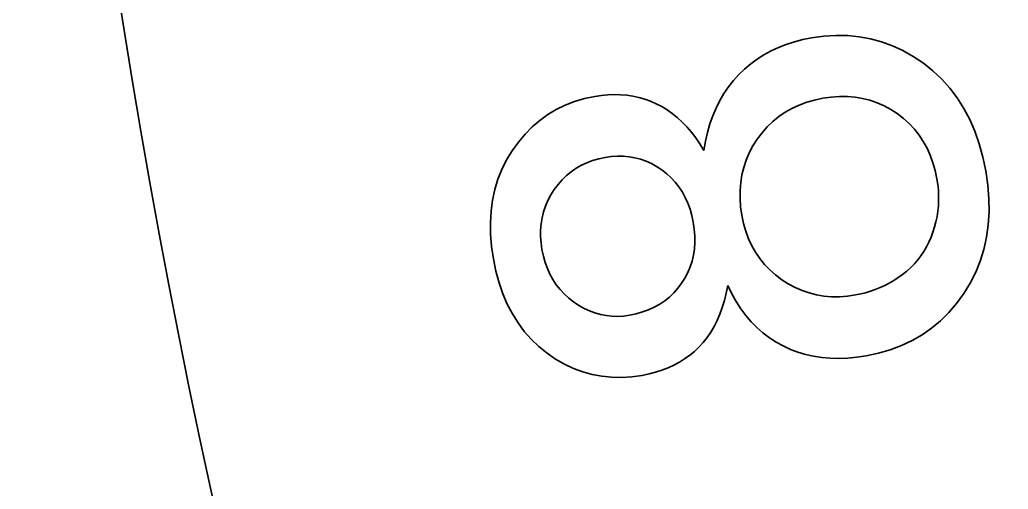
# Model space of a CAD drawing. Extents: x 0 to 297, y 0 to 210.
# Drawn here: x 180.4 to 185.45, y 89.41 to 91.81 of the extents above; entities that cross this region are included whole.
import ezdxf

# ---------------------------------------------------------------- set-up
doc = ezdxf.new("R2010")
doc.units = 0

msp = doc.modelspace()

# ---------------------------------------------------------------- linework, layer by layer
at = {"color": 7, "lineweight": 35, "ltscale": 0.001068}
msp.add_line((184.2737, 91.6666), (184.3135, 91.6822), dxfattribs=at)
at = {"color": 7, "lineweight": 35, "ltscale": 0.001088}
msp.add_line((184.3135, 91.6822), (184.3549, 91.6956), dxfattribs=at)
at = {"color": 7, "lineweight": 35, "ltscale": 0.001116}
msp.add_line((184.3549, 91.6956), (184.3981, 91.7069), dxfattribs=at)
at = {"color": 7, "lineweight": 35, "ltscale": 0.001143}
msp.add_line((184.3981, 91.7069), (184.4429, 91.716), dxfattribs=at)
at = {"color": 7, "lineweight": 35, "ltscale": 0.001578}
msp.add_line((184.4429, 91.716), (184.5054, 91.7247), dxfattribs=at)
at = {"color": 7, "lineweight": 35, "ltscale": 0.001535}
msp.add_line((184.5054, 91.7247), (184.5667, 91.7286), dxfattribs=at)
at = {"color": 7, "lineweight": 35, "ltscale": 0.001503}
msp.add_line((184.5667, 91.7286), (184.6268, 91.7277), dxfattribs=at)
at = {"color": 7, "lineweight": 35, "ltscale": 0.001478}
msp.add_line((184.6268, 91.7277), (184.6857, 91.7219), dxfattribs=at)
at = {"color": 7, "lineweight": 35, "ltscale": 0.001465}
msp.add_line((184.6857, 91.7219), (184.7433, 91.7114), dxfattribs=at)
at = {"color": 7, "lineweight": 35, "ltscale": 0.001461}
msp.add_line((184.7433, 91.7114), (184.7997, 91.696), dxfattribs=at)
at = {"color": 7, "lineweight": 35, "ltscale": 0.001469}
msp.add_line((184.7997, 91.696), (184.8549, 91.6758), dxfattribs=at)
at = {"color": 7, "lineweight": 35, "ltscale": 0.001026}
for p, q in [((184.1646, 91.6071), (184.1993, 91.6291)), ((184.0708, 91.5283), (184.1004, 91.5567)), ((184.5846, 90.3943), (184.6256, 90.3972)), ((184.3341, 90.1258), (184.2969, 90.143))]:
    msp.add_line(p, q, dxfattribs=at)
at = {"color": 7, "lineweight": 35, "ltscale": 0.001035}
msp.add_line((184.1993, 91.6291), (184.2357, 91.6489), dxfattribs=at)
at = {"color": 7, "lineweight": 35, "ltscale": 0.00105}
msp.add_line((184.2357, 91.6489), (184.2737, 91.6666), dxfattribs=at)
at = {"color": 7, "lineweight": 35, "ltscale": 0.001486}
msp.add_line((184.8549, 91.6758), (184.9088, 91.6508), dxfattribs=at)
at = {"color": 7, "lineweight": 35, "ltscale": 0.001515}
msp.add_line((184.9088, 91.6508), (184.9615, 91.6209), dxfattribs=at)
at = {"color": 7, "lineweight": 35, "ltscale": 0.001021}
msp.add_line((184.1004, 91.5567), (184.1317, 91.583), dxfattribs=at)
at = {"color": 7, "lineweight": 35, "ltscale": 0.001022}
for p, q in [((184.1317, 91.583), (184.1646, 91.6071)), ((184.1897, 91.2314), (184.1653, 91.1986))]:
    msp.add_line(p, q, dxfattribs=at)
at = {"color": 7, "lineweight": 35, "ltscale": 0.001552}
for p, q in [((184.9615, 91.6209), (185.013, 91.5862)), ((185.2804, 90.5192), (185.2523, 90.4638))]:
    msp.add_line(p, q, dxfattribs=at)
at = {"color": 7, "lineweight": 35, "ltscale": 0.001563}
msp.add_line((185.013, 91.5862), (185.0619, 91.5473), dxfattribs=at)
at = {"color": 7, "lineweight": 35, "ltscale": 0.001027}
for p, q in [((184.0432, 91.4979), (184.0708, 91.5283)), ((184.0177, 91.4657), (184.0432, 91.4979)), ((184.3726, 90.1112), (184.3341, 90.1258))]:
    msp.add_line(p, q, dxfattribs=at)
at = {"color": 7, "lineweight": 35, "ltscale": 0.001551}
msp.add_line((185.0619, 91.5473), (185.1071, 91.5048), dxfattribs=at)
at = {"color": 7, "lineweight": 35, "ltscale": 0.001547}
msp.add_line((185.1071, 91.5048), (185.1485, 91.4588), dxfattribs=at)
at = {"color": 7, "lineweight": 35, "ltscale": 0.001041}
msp.add_line((183.9734, 91.3956), (183.9944, 91.4315), dxfattribs=at)
at = {"color": 7, "lineweight": 35, "ltscale": 0.001033}
for p, q in [((183.9944, 91.4315), (184.0177, 91.4657)), ((184.0955, 90.7682), (184.1068, 90.7285))]:
    msp.add_line(p, q, dxfattribs=at)
at = {"color": 7, "lineweight": 35, "ltscale": 0.001556}
for p, q in [((185.1485, 91.4588), (185.1861, 91.4092)), ((185.2194, 90.4105), (185.1827, 90.3602))]:
    msp.add_line(p, q, dxfattribs=at)
at = {"color": 7, "lineweight": 35, "ltscale": 0.001285}
msp.add_line((183.1847, 91.372), (183.2326, 91.3906), dxfattribs=at)
at = {"color": 7, "lineweight": 35, "ltscale": 0.001311}
msp.add_line((183.2326, 91.3906), (183.2829, 91.4055), dxfattribs=at)
at = {"color": 7, "lineweight": 35, "ltscale": 0.001344}
for p, q in [((183.2829, 91.4055), (183.3355, 91.4168)), ((183.0921, 90.1064), (183.0502, 90.1401))]:
    msp.add_line(p, q, dxfattribs=at)
at = {"color": 7, "lineweight": 35, "ltscale": 0.000858516}
msp.add_line((183.3355, 91.4168), (183.3694, 91.4219), dxfattribs=at)
at = {"color": 7, "lineweight": 35, "ltscale": 0.000838311}
msp.add_line((183.3694, 91.4219), (183.4028, 91.425), dxfattribs=at)
at = {"color": 7, "lineweight": 35, "ltscale": 0.00082104}
msp.add_line((183.4028, 91.425), (183.4357, 91.4261), dxfattribs=at)
at = {"color": 7, "lineweight": 35, "ltscale": 0.000807048}
msp.add_line((183.4357, 91.4261), (183.4679, 91.4254), dxfattribs=at)
at = {"color": 7, "lineweight": 35, "ltscale": 0.000794539}
msp.add_line((183.4679, 91.4254), (183.4996, 91.4226), dxfattribs=at)
at = {"color": 7, "lineweight": 35, "ltscale": 0.000786698}
msp.add_line((183.4996, 91.4226), (183.5307, 91.4179), dxfattribs=at)
at = {"color": 7, "lineweight": 35, "ltscale": 0.000781685}
msp.add_line((183.5307, 91.4179), (183.5612, 91.4112), dxfattribs=at)
at = {"color": 7, "lineweight": 35, "ltscale": 0.000779434}
msp.add_line((183.5612, 91.4112), (183.5912, 91.4026), dxfattribs=at)
at = {"color": 7, "lineweight": 35, "ltscale": 0.000780335}
msp.add_line((183.5912, 91.4026), (183.6206, 91.3921), dxfattribs=at)
at = {"color": 7, "lineweight": 35, "ltscale": 0.000785013}
msp.add_line((183.6206, 91.3921), (183.6494, 91.3795), dxfattribs=at)
at = {"color": 7, "lineweight": 35, "ltscale": 0.000791643}
msp.add_line((183.6494, 91.3795), (183.6775, 91.365), dxfattribs=at)
at = {"color": 7, "lineweight": 35, "ltscale": 0.001055}
msp.add_line((183.9546, 91.3578), (183.9734, 91.3956), dxfattribs=at)
at = {"color": 7, "lineweight": 35, "ltscale": 0.001029}
msp.add_line((184.4175, 91.3869), (184.3789, 91.3726), dxfattribs=at)
at = {"color": 7, "lineweight": 35, "ltscale": 0.001056}
msp.add_line((184.4581, 91.3986), (184.4175, 91.3869), dxfattribs=at)
at = {"color": 7, "lineweight": 35, "ltscale": 0.00109}
for p, q in [((184.5007, 91.4076), (184.4581, 91.3986)), ((184.0805, 90.8531), (184.0866, 90.8099))]:
    msp.add_line(p, q, dxfattribs=at)
at = {"color": 7, "lineweight": 35, "ltscale": 0.001073}
msp.add_line((184.5432, 91.4136), (184.5007, 91.4076), dxfattribs=at)
at = {"color": 7, "lineweight": 35, "ltscale": 0.00104}
msp.add_line((184.5847, 91.4165), (184.5432, 91.4136), dxfattribs=at)
at = {"color": 7, "lineweight": 35, "ltscale": 0.001011}
for p, q in [((184.6252, 91.4164), (184.5847, 91.4165)), ((184.0807, 90.9769), (184.0776, 90.9365))]:
    msp.add_line(p, q, dxfattribs=at)
at = {"color": 7, "lineweight": 35, "ltscale": 0.000989806}
msp.add_line((184.6646, 91.4132), (184.6252, 91.4164), dxfattribs=at)
at = {"color": 7, "lineweight": 35, "ltscale": 0.000973375}
msp.add_line((184.703, 91.4069), (184.6646, 91.4132), dxfattribs=at)
at = {"color": 7, "lineweight": 35, "ltscale": 0.000964939}
msp.add_line((184.7405, 91.3975), (184.703, 91.4069), dxfattribs=at)
at = {"color": 7, "lineweight": 35, "ltscale": 0.00096219}
msp.add_line((184.7769, 91.385), (184.7405, 91.3975), dxfattribs=at)
at = {"color": 7, "lineweight": 35, "ltscale": 0.000966572}
msp.add_line((184.8123, 91.3694), (184.7769, 91.385), dxfattribs=at)
at = {"color": 7, "lineweight": 35, "ltscale": 0.001575}
msp.add_line((185.1861, 91.4092), (185.2198, 91.356), dxfattribs=at)
at = {"color": 7, "lineweight": 35, "ltscale": 0.001261}
msp.add_line((183.0958, 91.3239), (183.1391, 91.3498), dxfattribs=at)
at = {"color": 7, "lineweight": 35, "ltscale": 0.001269}
msp.add_line((183.1391, 91.3498), (183.1847, 91.372), dxfattribs=at)
at = {"color": 7, "lineweight": 35, "ltscale": 0.00079842}
msp.add_line((183.6775, 91.365), (183.7048, 91.3484), dxfattribs=at)
at = {"color": 7, "lineweight": 35, "ltscale": 0.000809351}
msp.add_line((183.7048, 91.3484), (183.7312, 91.3297), dxfattribs=at)
at = {"color": 7, "lineweight": 35, "ltscale": 0.000824003}
msp.add_line((183.7312, 91.3297), (183.7569, 91.309), dxfattribs=at)
at = {"color": 7, "lineweight": 35, "ltscale": 0.001075}
msp.add_line((183.9379, 91.3182), (183.9546, 91.3578), dxfattribs=at)
at = {"color": 7, "lineweight": 35, "ltscale": 0.000984647}
msp.add_line((184.3077, 91.3361), (184.2752, 91.3139), dxfattribs=at)
at = {"color": 7, "lineweight": 35, "ltscale": 0.000993255}
msp.add_line((184.3423, 91.3557), (184.3077, 91.3361), dxfattribs=at)
at = {"color": 7, "lineweight": 35, "ltscale": 0.001008}
msp.add_line((184.3789, 91.3726), (184.3423, 91.3557), dxfattribs=at)
at = {"color": 7, "lineweight": 35, "ltscale": 0.000977578}
msp.add_line((184.8466, 91.3507), (184.8123, 91.3694), dxfattribs=at)
at = {"color": 7, "lineweight": 35, "ltscale": 0.000995953}
msp.add_line((184.88, 91.329), (184.8466, 91.3507), dxfattribs=at)
at = {"color": 7, "lineweight": 35, "ltscale": 0.000996399}
msp.add_line((184.9116, 91.3047), (184.88, 91.329), dxfattribs=at)
at = {"color": 7, "lineweight": 35, "ltscale": 0.001605}
for p, q in [((185.2198, 91.356), (185.2498, 91.2992)), ((185.3445, 90.7612), (185.3357, 90.6976))]:
    msp.add_line(p, q, dxfattribs=at)
at = {"color": 7, "lineweight": 35, "ltscale": 0.001272}
msp.add_line((183.0162, 91.2613), (183.0548, 91.2944), dxfattribs=at)
at = {"color": 7, "lineweight": 35, "ltscale": 0.001262}
msp.add_line((183.0548, 91.2944), (183.0958, 91.3239), dxfattribs=at)
at = {"color": 7, "lineweight": 35, "ltscale": 0.000841909}
msp.add_line((183.7569, 91.309), (183.7816, 91.2862), dxfattribs=at)
at = {"color": 7, "lineweight": 35, "ltscale": 0.000863584}
msp.add_line((183.7816, 91.2862), (183.8056, 91.2613), dxfattribs=at)
at = {"color": 7, "lineweight": 35, "ltscale": 0.001125}
msp.add_line((183.9111, 91.2334), (183.9234, 91.2767), dxfattribs=at)
at = {"color": 7, "lineweight": 35, "ltscale": 0.001099}
for p, q in [((183.9234, 91.2767), (183.9379, 91.3182)), ((184.0816, 90.333), (184.0577, 90.3699))]:
    msp.add_line(p, q, dxfattribs=at)
at = {"color": 7, "lineweight": 35, "ltscale": 0.000989698}
msp.add_line((184.2447, 91.289), (184.2162, 91.2615), dxfattribs=at)
at = {"color": 7, "lineweight": 35, "ltscale": 0.000983747}
msp.add_line((184.2752, 91.3139), (184.2447, 91.289), dxfattribs=at)
at = {"color": 7, "lineweight": 35, "ltscale": 0.000979692}
msp.add_line((184.9406, 91.2784), (184.9116, 91.3047), dxfattribs=at)
at = {"color": 7, "lineweight": 35, "ltscale": 0.000970194}
msp.add_line((184.9672, 91.2501), (184.9406, 91.2784), dxfattribs=at)
at = {"color": 7, "lineweight": 35, "ltscale": 0.001645}
for p, q in [((185.2498, 91.2992), (185.2759, 91.2389)), ((185.3485, 90.8269), (185.3445, 90.7612))]:
    msp.add_line(p, q, dxfattribs=at)
at = {"color": 7, "lineweight": 35, "ltscale": 0.001293}
msp.add_line((182.9798, 91.2244), (183.0162, 91.2613), dxfattribs=at)
at = {"color": 7, "lineweight": 35, "ltscale": 0.000887706}
msp.add_line((183.8056, 91.2613), (183.8288, 91.2344), dxfattribs=at)
at = {"color": 7, "lineweight": 35, "ltscale": 0.000914831}
msp.add_line((183.8288, 91.2344), (183.8511, 91.2054), dxfattribs=at)
at = {"color": 7, "lineweight": 35, "ltscale": 0.001158}
msp.add_line((183.901, 91.1882), (183.9111, 91.2334), dxfattribs=at)
at = {"color": 7, "lineweight": 35, "ltscale": 0.001003}
msp.add_line((184.2162, 91.2615), (184.1897, 91.2314), dxfattribs=at)
at = {"color": 7, "lineweight": 35, "ltscale": 0.000966833}
msp.add_line((184.9912, 91.2198), (184.9672, 91.2501), dxfattribs=at)
at = {"color": 7, "lineweight": 35, "ltscale": 0.001693}
for p, q in [((185.2759, 91.2389), (185.2983, 91.1749)), ((185.3477, 90.8947), (185.3485, 90.8269))]:
    msp.add_line(p, q, dxfattribs=at)
at = {"color": 7, "lineweight": 35, "ltscale": 0.001358}
msp.add_line((182.9141, 91.1399), (182.9458, 91.184), dxfattribs=at)
at = {"color": 7, "lineweight": 35, "ltscale": 0.00132}
msp.add_line((182.9458, 91.184), (182.9798, 91.2244), dxfattribs=at)
at = {"color": 7, "lineweight": 35, "ltscale": 0.00094487}
msp.add_line((183.8511, 91.2054), (183.8725, 91.1743), dxfattribs=at)
at = {"color": 7, "lineweight": 35, "ltscale": 0.001192}
msp.add_line((183.8932, 91.1411), (183.901, 91.1882), dxfattribs=at)
at = {"color": 7, "lineweight": 35, "ltscale": 0.001023}
msp.add_line((184.1653, 91.1986), (184.1434, 91.1641), dxfattribs=at)
at = {"color": 7, "lineweight": 35, "ltscale": 0.000970457}
msp.add_line((185.0127, 91.1875), (184.9912, 91.2198), dxfattribs=at)
at = {"color": 7, "lineweight": 35, "ltscale": 0.000980943}
msp.add_line((185.0317, 91.1531), (185.0127, 91.1875), dxfattribs=at)
at = {"color": 7, "lineweight": 35, "ltscale": 0.001751}
for p, q in [((185.2983, 91.1749), (185.3168, 91.1074)), ((185.342, 90.9645), (185.3477, 90.8947))]:
    msp.add_line(p, q, dxfattribs=at)
at = {"color": 7, "lineweight": 35, "ltscale": 0.001369}
for p, q in [((182.8857, 91.0931), (182.9141, 91.1399)), ((182.8256, 90.9414), (182.8414, 90.9939))]:
    msp.add_line(p, q, dxfattribs=at)
at = {"color": 7, "lineweight": 35, "ltscale": 0.00097612}
msp.add_line((183.8725, 91.1743), (183.8932, 91.1411), dxfattribs=at)
at = {"color": 7, "lineweight": 35, "ltscale": 0.000992347}
msp.add_line((184.1247, 91.1285), (184.109, 91.0921), dxfattribs=at)
at = {"color": 7, "lineweight": 35, "ltscale": 0.001004}
msp.add_line((184.1434, 91.1641), (184.1247, 91.1285), dxfattribs=at)
at = {"color": 7, "lineweight": 35, "ltscale": 0.000996339}
msp.add_line((185.0482, 91.1168), (185.0317, 91.1531), dxfattribs=at)
at = {"color": 7, "lineweight": 35, "ltscale": 0.001361}
msp.add_line((182.8615, 91.0444), (182.8857, 91.0931), dxfattribs=at)
at = {"color": 7, "lineweight": 35, "ltscale": 0.000777282}
msp.add_line((183.2954, 91.0787), (183.2673, 91.0655), dxfattribs=at)
at = {"color": 7, "lineweight": 35, "ltscale": 0.000790353}
msp.add_line((183.325, 91.0899), (183.2954, 91.0787), dxfattribs=at)
at = {"color": 7, "lineweight": 35, "ltscale": 0.000808891}
msp.add_line((183.356, 91.0989), (183.325, 91.0899), dxfattribs=at)
at = {"color": 7, "lineweight": 35, "ltscale": 0.000831449}
msp.add_line((183.3886, 91.1058), (183.356, 91.0989), dxfattribs=at)
at = {"color": 7, "lineweight": 35, "ltscale": 0.000797732}
msp.add_line((183.4202, 91.1102), (183.3886, 91.1058), dxfattribs=at)
at = {"color": 7, "lineweight": 35, "ltscale": 0.000776424}
msp.add_line((183.4512, 91.1123), (183.4202, 91.1102), dxfattribs=at)
at = {"color": 7, "lineweight": 35, "ltscale": 0.000761478}
msp.add_line((183.4816, 91.1119), (183.4512, 91.1123), dxfattribs=at)
at = {"color": 7, "lineweight": 35, "ltscale": 0.000748292}
msp.add_line((183.5114, 91.1091), (183.4816, 91.1119), dxfattribs=at)
at = {"color": 7, "lineweight": 35, "ltscale": 0.00074214}
msp.add_line((183.5406, 91.1038), (183.5114, 91.1091), dxfattribs=at)
at = {"color": 7, "lineweight": 35, "ltscale": 0.000740374}
msp.add_line((183.5693, 91.0963), (183.5406, 91.1038), dxfattribs=at)
at = {"color": 7, "lineweight": 35, "ltscale": 0.00074387}
msp.add_line((183.5973, 91.0862), (183.5693, 91.0963), dxfattribs=at)
at = {"color": 7, "lineweight": 35, "ltscale": 0.000753908}
msp.add_line((183.6248, 91.0738), (183.5973, 91.0862), dxfattribs=at)
at = {"color": 7, "lineweight": 35, "ltscale": 0.000765969}
msp.add_line((183.6516, 91.0589), (183.6248, 91.0738), dxfattribs=at)
at = {"color": 7, "lineweight": 35, "ltscale": 0.000987127}
msp.add_line((184.109, 91.0921), (184.0965, 91.0546), dxfattribs=at)
at = {"color": 7, "lineweight": 35, "ltscale": 0.00102}
for p, q in [((185.0621, 91.0785), (185.0482, 91.1168)), ((184.2269, 90.1852), (184.1944, 90.2099)), ((184.261, 90.1629), (184.2269, 90.1852))]:
    msp.add_line(p, q, dxfattribs=at)
at = {"color": 7, "lineweight": 35, "ltscale": 0.001048}
msp.add_line((185.0735, 91.0382), (185.0621, 91.0785), dxfattribs=at)
at = {"color": 7, "lineweight": 35, "ltscale": 0.001815}
for p, q in [((185.3168, 91.1074), (185.3316, 91.0363)), ((185.3316, 91.0363), (185.342, 90.9645))]:
    msp.add_line(p, q, dxfattribs=at)
at = {"color": 7, "lineweight": 35, "ltscale": 0.001359}
msp.add_line((182.8414, 90.9939), (182.8615, 91.0444), dxfattribs=at)
at = {"color": 7, "lineweight": 35, "ltscale": 0.000769861}
msp.add_line((183.2154, 91.0326), (183.1917, 91.013), dxfattribs=at)
at = {"color": 7, "lineweight": 35, "ltscale": 0.000767096}
msp.add_line((183.2406, 91.0501), (183.2154, 91.0326), dxfattribs=at)
at = {"color": 7, "lineweight": 35, "ltscale": 0.000769544}
msp.add_line((183.2673, 91.0655), (183.2406, 91.0501), dxfattribs=at)
at = {"color": 7, "lineweight": 35, "ltscale": 0.000785797}
msp.add_line((183.6778, 91.0417), (183.6516, 91.0589), dxfattribs=at)
at = {"color": 7, "lineweight": 35, "ltscale": 0.000787935}
msp.add_line((183.7028, 91.0224), (183.6778, 91.0417), dxfattribs=at)
at = {"color": 7, "lineweight": 35, "ltscale": 0.000988496}
msp.add_line((184.0965, 91.0546), (184.0871, 91.0162), dxfattribs=at)
at = {"color": 7, "lineweight": 35, "ltscale": 0.001081}
msp.add_line((185.0825, 90.9958), (185.0735, 91.0382), dxfattribs=at)
at = {"color": 7, "lineweight": 35, "ltscale": 0.000790957}
msp.add_line((183.1694, 90.9913), (183.1486, 90.9674), dxfattribs=at)
at = {"color": 7, "lineweight": 35, "ltscale": 0.000777451}
msp.add_line((183.1917, 91.013), (183.1694, 90.9913), dxfattribs=at)
at = {"color": 7, "lineweight": 35, "ltscale": 0.000776742}
msp.add_line((183.7257, 91.0015), (183.7028, 91.0224), dxfattribs=at)
at = {"color": 7, "lineweight": 35, "ltscale": 0.000770748}
msp.add_line((183.7467, 90.9789), (183.7257, 91.0015), dxfattribs=at)
at = {"color": 7, "lineweight": 35, "ltscale": 0.000770074}
msp.add_line((183.7657, 90.9547), (183.7467, 90.9789), dxfattribs=at)
at = {"color": 7, "lineweight": 35, "ltscale": 0.000996466}
msp.add_line((184.0871, 91.0162), (184.0807, 90.9769), dxfattribs=at)
at = {"color": 7, "lineweight": 35, "ltscale": 0.000703533}
msp.add_line((185.0867, 90.968), (185.0825, 90.9958), dxfattribs=at)
at = {"color": 7, "lineweight": 35, "ltscale": 0.001387}
msp.add_line((182.8139, 90.8872), (182.8256, 90.9414), dxfattribs=at)
at = {"color": 7, "lineweight": 35, "ltscale": 0.000811162}
msp.add_line((183.1292, 90.9415), (183.1118, 90.9141), dxfattribs=at)
at = {"color": 7, "lineweight": 35, "ltscale": 0.000809024}
msp.add_line((183.1486, 90.9674), (183.1292, 90.9415), dxfattribs=at)
at = {"color": 7, "lineweight": 35, "ltscale": 0.000773838}
msp.add_line((183.7828, 90.9288), (183.7657, 90.9547), dxfattribs=at)
at = {"color": 7, "lineweight": 35, "ltscale": 0.000784436}
msp.add_line((183.7978, 90.9013), (183.7828, 90.9288), dxfattribs=at)
at = {"color": 7, "lineweight": 35, "ltscale": 0.001031}
msp.add_line((184.0776, 90.9365), (184.0775, 90.8953), dxfattribs=at)
at = {"color": 7, "lineweight": 35, "ltscale": 0.000695347}
msp.add_line((185.0895, 90.9404), (185.0867, 90.968), dxfattribs=at)
at = {"color": 7, "lineweight": 35, "ltscale": 0.000689506}
msp.add_line((185.0909, 90.9128), (185.0895, 90.9404), dxfattribs=at)
at = {"color": 7, "lineweight": 35, "ltscale": 0.001416}
msp.add_line((182.8064, 90.8311), (182.8139, 90.8872), dxfattribs=at)
at = {"color": 7, "lineweight": 35, "ltscale": 0.000784605}
msp.add_line((183.0969, 90.886), (183.0845, 90.8572), dxfattribs=at)
at = {"color": 7, "lineweight": 35, "ltscale": 0.000794894}
msp.add_line((183.1118, 90.9141), (183.0969, 90.886), dxfattribs=at)
at = {"color": 7, "lineweight": 35, "ltscale": 0.000799459}
msp.add_line((183.8109, 90.8721), (183.7978, 90.9013), dxfattribs=at)
at = {"color": 7, "lineweight": 35, "ltscale": 0.000818367}
msp.add_line((183.822, 90.8413), (183.8109, 90.8721), dxfattribs=at)
at = {"color": 7, "lineweight": 35, "ltscale": 0.001058}
for p, q in [((184.0775, 90.8953), (184.0805, 90.8531)), ((184.4946, 90.0837), (184.4527, 90.0902))]:
    msp.add_line(p, q, dxfattribs=at)
at = {"color": 7, "lineweight": 35, "ltscale": 0.000683103}
msp.add_line((185.0896, 90.8581), (185.091, 90.8854), dxfattribs=at)
at = {"color": 7, "lineweight": 35, "ltscale": 0.000684549}
msp.add_line((185.091, 90.8854), (185.0909, 90.9128), dxfattribs=at)
at = {"color": 7, "lineweight": 35, "ltscale": 0.001452}
msp.add_line((182.8031, 90.7731), (182.8064, 90.8311), dxfattribs=at)
at = {"color": 7, "lineweight": 35, "ltscale": 0.00077976}
msp.add_line((183.0745, 90.8277), (183.067, 90.7974), dxfattribs=at)
at = {"color": 7, "lineweight": 35, "ltscale": 0.000779887}
msp.add_line((183.0845, 90.8572), (183.0745, 90.8277), dxfattribs=at)
at = {"color": 7, "lineweight": 35, "ltscale": 0.000843395}
msp.add_line((183.8311, 90.8088), (183.822, 90.8413), dxfattribs=at)
at = {"color": 7, "lineweight": 35, "ltscale": 0.000682315}
msp.add_line((185.0827, 90.804), (185.0869, 90.831), dxfattribs=at)
at = {"color": 7, "lineweight": 35, "ltscale": 0.00068191}
msp.add_line((185.0869, 90.831), (185.0896, 90.8581), dxfattribs=at)
at = {"color": 7, "lineweight": 35, "ltscale": 0.001497}
msp.add_line((182.804, 90.7132), (182.8031, 90.7731), dxfattribs=at)
at = {"color": 7, "lineweight": 35, "ltscale": 0.000785674}
msp.add_line((183.067, 90.7974), (183.0619, 90.7664), dxfattribs=at)
at = {"color": 7, "lineweight": 35, "ltscale": 0.000870967}
msp.add_line((183.8383, 90.7747), (183.8311, 90.8088), dxfattribs=at)
at = {"color": 7, "lineweight": 35, "ltscale": 0.000896265}
msp.add_line((183.8434, 90.7393), (183.8383, 90.7747), dxfattribs=at)
at = {"color": 7, "lineweight": 35, "ltscale": 0.001066}
msp.add_line((184.0866, 90.8099), (184.0955, 90.7682), dxfattribs=at)
at = {"color": 7, "lineweight": 35, "ltscale": 0.000689945}
msp.add_line((185.0703, 90.7504), (185.0772, 90.7771), dxfattribs=at)
at = {"color": 7, "lineweight": 35, "ltscale": 0.000686002}
msp.add_line((185.0772, 90.7771), (185.0827, 90.804), dxfattribs=at)
at = {"color": 7, "lineweight": 35, "ltscale": 0.000811581}
msp.add_line((183.0593, 90.7347), (183.0592, 90.7022), dxfattribs=at)
at = {"color": 7, "lineweight": 35, "ltscale": 0.000794931}
msp.add_line((183.0619, 90.7664), (183.0593, 90.7347), dxfattribs=at)
at = {"color": 7, "lineweight": 35, "ltscale": 0.000864644}
msp.add_line((183.8461, 90.7048), (183.8434, 90.7393), dxfattribs=at)
at = {"color": 7, "lineweight": 35, "ltscale": 0.001006}
msp.add_line((184.1068, 90.7285), (184.1208, 90.6907), dxfattribs=at)
at = {"color": 7, "lineweight": 35, "ltscale": 0.000693559}
msp.add_line((185.0524, 90.6978), (185.062, 90.7238), dxfattribs=at)
at = {"color": 7, "lineweight": 35, "ltscale": 0.00069642}
msp.add_line((185.062, 90.7238), (185.0703, 90.7504), dxfattribs=at)
at = {"color": 7, "lineweight": 35, "ltscale": 0.001548}
msp.add_line((182.8091, 90.6515), (182.804, 90.7132), dxfattribs=at)
at = {"color": 7, "lineweight": 35, "ltscale": 0.000831584}
msp.add_line((183.0592, 90.7022), (183.0616, 90.669), dxfattribs=at)
at = {"color": 7, "lineweight": 35, "ltscale": 0.000817508}
msp.add_line((183.844, 90.6386), (183.8463, 90.6712), dxfattribs=at)
at = {"color": 7, "lineweight": 35, "ltscale": 0.000838869}
msp.add_line((183.8463, 90.6712), (183.8461, 90.7048), dxfattribs=at)
at = {"color": 7, "lineweight": 35, "ltscale": 0.000985219}
msp.add_line((184.1208, 90.6907), (184.1372, 90.6549), dxfattribs=at)
at = {"color": 7, "lineweight": 35, "ltscale": 0.00067406}
msp.add_line((185.0291, 90.6488), (185.0414, 90.6728), dxfattribs=at)
at = {"color": 7, "lineweight": 35, "ltscale": 0.000683311}
msp.add_line((185.0414, 90.6728), (185.0524, 90.6978), dxfattribs=at)
at = {"color": 7, "lineweight": 35, "ltscale": 0.001576}
msp.add_line((185.3357, 90.6976), (185.3221, 90.6361), dxfattribs=at)
at = {"color": 7, "lineweight": 35, "ltscale": 0.001606}
msp.add_line((182.8184, 90.588), (182.8091, 90.6515), dxfattribs=at)
at = {"color": 7, "lineweight": 35, "ltscale": 0.00085567}
msp.add_line((183.0616, 90.669), (183.0664, 90.6352), dxfattribs=at)
at = {"color": 7, "lineweight": 35, "ltscale": 0.000863266}
msp.add_line((183.0664, 90.6352), (183.0735, 90.6014), dxfattribs=at)
at = {"color": 7, "lineweight": 35, "ltscale": 0.000799467}
msp.add_line((183.8393, 90.607), (183.844, 90.6386), dxfattribs=at)
at = {"color": 7, "lineweight": 35, "ltscale": 0.000971569}
msp.add_line((184.1372, 90.6549), (184.1563, 90.6211), dxfattribs=at)
at = {"color": 7, "lineweight": 35, "ltscale": 0.000962393}
msp.add_line((184.1563, 90.6211), (184.1779, 90.5892), dxfattribs=at)
at = {"color": 7, "lineweight": 35, "ltscale": 0.000664122}
msp.add_line((185.0007, 90.6037), (185.0156, 90.6257), dxfattribs=at)
at = {"color": 7, "lineweight": 35, "ltscale": 0.00066827}
msp.add_line((185.0156, 90.6257), (185.0291, 90.6488), dxfattribs=at)
at = {"color": 7, "lineweight": 35, "ltscale": 0.001557}
msp.add_line((185.3221, 90.6361), (185.3036, 90.5766), dxfattribs=at)
at = {"color": 7, "lineweight": 35, "ltscale": 0.001597}
msp.add_line((182.8313, 90.5254), (182.8184, 90.588), dxfattribs=at)
at = {"color": 7, "lineweight": 35, "ltscale": 0.000838231}
msp.add_line((183.0735, 90.6014), (183.0826, 90.5691), dxfattribs=at)
at = {"color": 7, "lineweight": 35, "ltscale": 0.000815577}
msp.add_line((183.0826, 90.5691), (183.0937, 90.5384), dxfattribs=at)
at = {"color": 7, "lineweight": 35, "ltscale": 0.00078197}
msp.add_line((183.8226, 90.5465), (183.8322, 90.5763), dxfattribs=at)
at = {"color": 7, "lineweight": 35, "ltscale": 0.00078818}
msp.add_line((183.8322, 90.5763), (183.8393, 90.607), dxfattribs=at)
at = {"color": 7, "lineweight": 35, "ltscale": 0.000962305}
msp.add_line((184.1779, 90.5892), (184.2021, 90.5592), dxfattribs=at)
at = {"color": 7, "lineweight": 35, "ltscale": 0.000664818}
msp.add_line((184.9671, 90.5627), (184.9846, 90.5827), dxfattribs=at)
at = {"color": 7, "lineweight": 35, "ltscale": 0.00066251}
msp.add_line((184.9846, 90.5827), (185.0007, 90.6037), dxfattribs=at)
at = {"color": 7, "lineweight": 35, "ltscale": 0.001549}
msp.add_line((185.3036, 90.5766), (185.2804, 90.5192), dxfattribs=at)
at = {"color": 7, "lineweight": 35, "ltscale": 0.001537}
msp.add_line((182.8474, 90.4661), (182.8313, 90.5254), dxfattribs=at)
at = {"color": 7, "lineweight": 35, "ltscale": 0.000798346}
msp.add_line((183.0937, 90.5384), (183.1068, 90.5093), dxfattribs=at)
at = {"color": 7, "lineweight": 35, "ltscale": 0.000780638}
msp.add_line((183.8105, 90.5177), (183.8226, 90.5465), dxfattribs=at)
at = {"color": 7, "lineweight": 35, "ltscale": 0.000967666}
msp.add_line((184.2021, 90.5592), (184.2289, 90.5313), dxfattribs=at)
at = {"color": 7, "lineweight": 35, "ltscale": 0.000979557}
msp.add_line((184.2289, 90.5313), (184.2582, 90.5053), dxfattribs=at)
at = {"color": 7, "lineweight": 35, "ltscale": 0.000682975}
msp.add_line((184.9069, 90.5086), (184.9283, 90.5256), dxfattribs=at)
at = {"color": 7, "lineweight": 35, "ltscale": 0.000674906}
msp.add_line((184.9283, 90.5256), (184.9483, 90.5437), dxfattribs=at)
at = {"color": 7, "lineweight": 35, "ltscale": 0.00066749}
msp.add_line((184.9483, 90.5437), (184.9671, 90.5627), dxfattribs=at)
at = {"color": 7, "lineweight": 35, "ltscale": 0.000786356}
msp.add_line((183.1068, 90.5093), (183.122, 90.4818), dxfattribs=at)
at = {"color": 7, "lineweight": 35, "ltscale": 0.000778594}
msp.add_line((183.122, 90.4818), (183.1391, 90.4558), dxfattribs=at)
at = {"color": 7, "lineweight": 35, "ltscale": 0.000794447}
msp.add_line((183.779, 90.463), (183.7959, 90.4899), dxfattribs=at)
at = {"color": 7, "lineweight": 35, "ltscale": 0.000785033}
msp.add_line((183.7959, 90.4899), (183.8105, 90.5177), dxfattribs=at)
at = {"color": 7, "lineweight": 35, "ltscale": 0.000998119}
msp.add_line((184.2582, 90.5053), (184.2901, 90.4812), dxfattribs=at)
at = {"color": 7, "lineweight": 35, "ltscale": 0.000998386}
msp.add_line((184.2901, 90.4812), (184.3237, 90.4597), dxfattribs=at)
at = {"color": 7, "lineweight": 35, "ltscale": 0.000666404}
msp.add_line((184.8391, 90.4644), (184.8621, 90.4779), dxfattribs=at)
at = {"color": 7, "lineweight": 35, "ltscale": 0.000674513}
msp.add_line((184.8621, 90.4779), (184.8847, 90.4927), dxfattribs=at)
at = {"color": 7, "lineweight": 35, "ltscale": 0.000683422}
msp.add_line((184.8847, 90.4927), (184.9069, 90.5086), dxfattribs=at)
at = {"color": 7, "lineweight": 35, "ltscale": 0.001485}
msp.add_line((182.8668, 90.4099), (182.8474, 90.4661), dxfattribs=at)
at = {"color": 7, "lineweight": 35, "ltscale": 0.000775109}
msp.add_line((183.1391, 90.4558), (183.1583, 90.4314), dxfattribs=at)
at = {"color": 7, "lineweight": 35, "ltscale": 0.000778775}
msp.add_line((183.1583, 90.4314), (183.1795, 90.4085), dxfattribs=at)
at = {"color": 7, "lineweight": 35, "ltscale": 0.000780674}
msp.add_line((183.7392, 90.4142), (183.7599, 90.4376), dxfattribs=at)
at = {"color": 7, "lineweight": 35, "ltscale": 0.000794068}
msp.add_line((183.7599, 90.4376), (183.779, 90.463), dxfattribs=at)
at = {"color": 7, "lineweight": 35, "ltscale": 0.000999381}
msp.add_line((184.0149, 90.4509), (184.007, 90.4117), dxfattribs=at)
at = {"color": 7, "lineweight": 35, "ltscale": 0.001163}
for p, q in [((184.0354, 90.4092), (184.0149, 90.4509)), ((184.6731, 90.0851), (184.6268, 90.0807))]:
    msp.add_line(p, q, dxfattribs=at)
at = {"color": 7, "lineweight": 35, "ltscale": 0.000979099}
msp.add_line((184.3237, 90.4597), (184.3582, 90.4412), dxfattribs=at)
at = {"color": 7, "lineweight": 35, "ltscale": 0.000967292}
msp.add_line((184.3582, 90.4412), (184.3937, 90.4258), dxfattribs=at)
at = {"color": 7, "lineweight": 35, "ltscale": 0.000960183}
msp.add_line((184.3937, 90.4258), (184.43, 90.4134), dxfattribs=at)
at = {"color": 7, "lineweight": 35, "ltscale": 0.000650145}
msp.add_line((184.7184, 90.4147), (184.7433, 90.4222), dxfattribs=at)
at = {"color": 7, "lineweight": 35, "ltscale": 0.000650954}
msp.add_line((184.7433, 90.4222), (184.7678, 90.431), dxfattribs=at)
at = {"color": 7, "lineweight": 35, "ltscale": 0.000652802}
msp.add_line((184.7678, 90.431), (184.792, 90.4409), dxfattribs=at)
at = {"color": 7, "lineweight": 35, "ltscale": 0.000655908}
msp.add_line((184.792, 90.4409), (184.8157, 90.4521), dxfattribs=at)
at = {"color": 7, "lineweight": 35, "ltscale": 0.000660375}
msp.add_line((184.8157, 90.4521), (184.8391, 90.4644), dxfattribs=at)
at = {"color": 7, "lineweight": 35, "ltscale": 0.001566}
for p, q in [((185.2523, 90.4638), (185.2194, 90.4105)), ((184.8437, 90.1231), (184.7836, 90.1056))]:
    msp.add_line(p, q, dxfattribs=at)
at = {"color": 7, "lineweight": 35, "ltscale": 0.001439}
msp.add_line((182.8893, 90.3569), (182.8668, 90.4099), dxfattribs=at)
at = {"color": 7, "lineweight": 35, "ltscale": 0.000786862}
msp.add_line((183.1795, 90.4085), (183.2026, 90.3872), dxfattribs=at)
at = {"color": 7, "lineweight": 35, "ltscale": 0.000799677}
msp.add_line((183.2026, 90.3872), (183.2278, 90.3675), dxfattribs=at)
at = {"color": 7, "lineweight": 35, "ltscale": 0.000795412}
msp.add_line((183.2278, 90.3675), (183.2543, 90.3498), dxfattribs=at)
at = {"color": 7, "lineweight": 35, "ltscale": 0.000774469}
msp.add_line((183.6671, 90.3562), (183.6928, 90.3735), dxfattribs=at)
at = {"color": 7, "lineweight": 35, "ltscale": 0.000771504}
msp.add_line((183.6928, 90.3735), (183.7169, 90.3928), dxfattribs=at)
at = {"color": 7, "lineweight": 35, "ltscale": 0.000773279}
msp.add_line((183.7169, 90.3928), (183.7392, 90.4142), dxfattribs=at)
at = {"color": 7, "lineweight": 35, "ltscale": 0.000933603}
msp.add_line((183.9976, 90.3743), (183.9866, 90.3386), dxfattribs=at)
at = {"color": 7, "lineweight": 35, "ltscale": 0.000964892}
msp.add_line((184.007, 90.4117), (183.9976, 90.3743), dxfattribs=at)
at = {"color": 7, "lineweight": 35, "ltscale": 0.001128}
msp.add_line((184.0577, 90.3699), (184.0354, 90.4092), dxfattribs=at)
at = {"color": 7, "lineweight": 35, "ltscale": 0.000960821}
msp.add_line((184.43, 90.4134), (184.4673, 90.404), dxfattribs=at)
at = {"color": 7, "lineweight": 35, "ltscale": 0.000968013}
msp.add_line((184.4673, 90.404), (184.5055, 90.3978), dxfattribs=at)
at = {"color": 7, "lineweight": 35, "ltscale": 0.000980238}
msp.add_line((184.5055, 90.3978), (184.5446, 90.3945), dxfattribs=at)
at = {"color": 7, "lineweight": 35, "ltscale": 0.001001}
msp.add_line((184.5446, 90.3945), (184.5846, 90.3943), dxfattribs=at)
at = {"color": 7, "lineweight": 35, "ltscale": 0.001057}
msp.add_line((184.6256, 90.3972), (184.6675, 90.4032), dxfattribs=at)
at = {"color": 7, "lineweight": 35, "ltscale": 0.000654795}
msp.add_line((184.6675, 90.4032), (184.6931, 90.4083), dxfattribs=at)
at = {"color": 7, "lineweight": 35, "ltscale": 0.000651711}
msp.add_line((184.6931, 90.4083), (184.7184, 90.4147), dxfattribs=at)
at = {"color": 7, "lineweight": 35, "ltscale": 0.001401}
msp.add_line((182.9151, 90.3072), (182.8893, 90.3569), dxfattribs=at)
at = {"color": 7, "lineweight": 35, "ltscale": 0.000773137}
msp.add_line((183.2543, 90.3498), (183.2812, 90.3345), dxfattribs=at)
at = {"color": 7, "lineweight": 35, "ltscale": 0.000756167}
msp.add_line((183.2812, 90.3345), (183.3085, 90.3217), dxfattribs=at)
at = {"color": 7, "lineweight": 35, "ltscale": 0.000743139}
msp.add_line((183.3085, 90.3217), (183.3364, 90.3113), dxfattribs=at)
at = {"color": 7, "lineweight": 35, "ltscale": 0.000818201}
msp.add_line((183.5798, 90.3165), (183.6106, 90.3277), dxfattribs=at)
at = {"color": 7, "lineweight": 35, "ltscale": 0.000798927}
msp.add_line((183.6106, 90.3277), (183.6397, 90.341), dxfattribs=at)
at = {"color": 7, "lineweight": 35, "ltscale": 0.000784346}
msp.add_line((183.6397, 90.341), (183.6671, 90.3562), dxfattribs=at)
at = {"color": 7, "lineweight": 35, "ltscale": 0.00090405}
msp.add_line((183.9866, 90.3386), (183.9742, 90.3046), dxfattribs=at)
at = {"color": 7, "lineweight": 35, "ltscale": 0.001074}
msp.add_line((184.1073, 90.2986), (184.0816, 90.333), dxfattribs=at)
at = {"color": 7, "lineweight": 35, "ltscale": 0.001521}
msp.add_line((185.1827, 90.3602), (185.143, 90.3141), dxfattribs=at)
at = {"color": 7, "lineweight": 35, "ltscale": 0.001371}
msp.add_line((182.9441, 90.2606), (182.9151, 90.3072), dxfattribs=at)
at = {"color": 7, "lineweight": 35, "ltscale": 0.000734743}
msp.add_line((183.3364, 90.3113), (183.3647, 90.3033), dxfattribs=at)
at = {"color": 7, "lineweight": 35, "ltscale": 0.000733298}
msp.add_line((183.3647, 90.3033), (183.3935, 90.2978), dxfattribs=at)
at = {"color": 7, "lineweight": 35, "ltscale": 0.000734967}
msp.add_line((183.3935, 90.2978), (183.4227, 90.2947), dxfattribs=at)
at = {"color": 7, "lineweight": 35, "ltscale": 0.000743657}
msp.add_line((183.4227, 90.2947), (183.4525, 90.2941), dxfattribs=at)
at = {"color": 7, "lineweight": 35, "ltscale": 0.000755485}
msp.add_line((183.4525, 90.2941), (183.4826, 90.2959), dxfattribs=at)
at = {"color": 7, "lineweight": 35, "ltscale": 0.000774405}
msp.add_line((183.4826, 90.2959), (183.5133, 90.3001), dxfattribs=at)
at = {"color": 7, "lineweight": 35, "ltscale": 0.000871154}
msp.add_line((183.5133, 90.3001), (183.5474, 90.3073), dxfattribs=at)
at = {"color": 7, "lineweight": 35, "ltscale": 0.000842784}
msp.add_line((183.5474, 90.3073), (183.5798, 90.3165), dxfattribs=at)
at = {"color": 7, "lineweight": 35, "ltscale": 0.000854376}
msp.add_line((183.9602, 90.2724), (183.9447, 90.2419), dxfattribs=at)
at = {"color": 7, "lineweight": 35, "ltscale": 0.000878153}
msp.add_line((183.9742, 90.3046), (183.9602, 90.2724), dxfattribs=at)
at = {"color": 7, "lineweight": 35, "ltscale": 0.001052}
msp.add_line((184.1346, 90.2666), (184.1073, 90.2986), dxfattribs=at)
at = {"color": 7, "lineweight": 35, "ltscale": 0.001037}
msp.add_line((184.1637, 90.237), (184.1346, 90.2666), dxfattribs=at)
at = {"color": 7, "lineweight": 35, "ltscale": 0.001482}
msp.add_line((185.1004, 90.272), (185.0549, 90.2341), dxfattribs=at)
at = {"color": 7, "lineweight": 35, "ltscale": 0.001496}
msp.add_line((185.143, 90.3141), (185.1004, 90.272), dxfattribs=at)
at = {"color": 7, "lineweight": 35, "ltscale": 0.00135}
msp.add_line((182.9762, 90.2173), (182.9441, 90.2606), dxfattribs=at)
at = {"color": 7, "lineweight": 35, "ltscale": 0.001339}
msp.add_line((183.0117, 90.1771), (182.9762, 90.2173), dxfattribs=at)
at = {"color": 7, "lineweight": 35, "ltscale": 0.00083427}
msp.add_line((183.9447, 90.2419), (183.9277, 90.2132), dxfattribs=at)
at = {"color": 7, "lineweight": 35, "ltscale": 0.001025}
for p, q in [((184.1944, 90.2099), (184.1637, 90.237)), ((184.2969, 90.143), (184.261, 90.1629))]:
    msp.add_line(p, q, dxfattribs=at)
at = {"color": 7, "lineweight": 35, "ltscale": 0.001477}
msp.add_line((185.0549, 90.2341), (185.0065, 90.2002), dxfattribs=at)
at = {"color": 7, "lineweight": 35, "ltscale": 0.001336}
msp.add_line((183.0502, 90.1401), (183.0117, 90.1771), dxfattribs=at)
at = {"color": 7, "lineweight": 35, "ltscale": 0.000806272}
msp.add_line((183.9092, 90.1862), (183.8891, 90.161), dxfattribs=at)
at = {"color": 7, "lineweight": 35, "ltscale": 0.000818973}
msp.add_line((183.9277, 90.2132), (183.9092, 90.1862), dxfattribs=at)
at = {"color": 7, "lineweight": 35, "ltscale": 0.001501}
msp.add_line((184.9552, 90.1704), (184.9009, 90.1447), dxfattribs=at)
at = {"color": 7, "lineweight": 35, "ltscale": 0.001484}
msp.add_line((185.0065, 90.2002), (184.9552, 90.1704), dxfattribs=at)
at = {"color": 7, "lineweight": 35, "ltscale": 0.000789511}
msp.add_line((183.8445, 90.1156), (183.8203, 90.0955), dxfattribs=at)
at = {"color": 7, "lineweight": 35, "ltscale": 0.000792367}
msp.add_line((183.8675, 90.1374), (183.8445, 90.1156), dxfattribs=at)
at = {"color": 7, "lineweight": 35, "ltscale": 0.000797817}
msp.add_line((183.8891, 90.161), (183.8675, 90.1374), dxfattribs=at)
at = {"color": 7, "lineweight": 35, "ltscale": 0.001528}
msp.add_line((184.9009, 90.1447), (184.8437, 90.1231), dxfattribs=at)
at = {"color": 7, "lineweight": 35, "ltscale": 0.001331}
msp.add_line((183.136, 90.0763), (183.0921, 90.1064), dxfattribs=at)
at = {"color": 7, "lineweight": 35, "ltscale": 0.001297}
msp.add_line((183.181, 90.0503), (183.136, 90.0763), dxfattribs=at)
at = {"color": 7, "lineweight": 35, "ltscale": 0.000795595}
msp.add_line((183.7946, 90.0769), (183.7676, 90.06), dxfattribs=at)
at = {"color": 7, "lineweight": 35, "ltscale": 0.000791722}
msp.add_line((183.8203, 90.0955), (183.7946, 90.0769), dxfattribs=at)
at = {"color": 7, "lineweight": 35, "ltscale": 0.001032}
msp.add_line((184.4121, 90.0993), (184.3726, 90.1112), dxfattribs=at)
at = {"color": 7, "lineweight": 35, "ltscale": 0.001042}
msp.add_line((184.4527, 90.0902), (184.4121, 90.0993), dxfattribs=at)
at = {"color": 7, "lineweight": 35, "ltscale": 0.001078}
msp.add_line((184.5375, 90.08), (184.4946, 90.0837), dxfattribs=at)
at = {"color": 7, "lineweight": 35, "ltscale": 0.001102}
msp.add_line((184.5816, 90.079), (184.5375, 90.08), dxfattribs=at)
at = {"color": 7, "lineweight": 35, "ltscale": 0.001131}
msp.add_line((184.6268, 90.0807), (184.5816, 90.079), dxfattribs=at)
at = {"color": 7, "lineweight": 35, "ltscale": 0.0012}
msp.add_line((184.7206, 90.0922), (184.6731, 90.0851), dxfattribs=at)
at = {"color": 7, "lineweight": 35, "ltscale": 0.001611}
msp.add_line((184.7836, 90.1056), (184.7206, 90.0922), dxfattribs=at)
at = {"color": 7, "lineweight": 35, "ltscale": 0.001273}
msp.add_line((183.227, 90.0286), (183.181, 90.0503), dxfattribs=at)
at = {"color": 7, "lineweight": 35, "ltscale": 0.001255}
msp.add_line((183.274, 90.011), (183.227, 90.0286), dxfattribs=at)
at = {"color": 7, "lineweight": 35, "ltscale": 0.000847062}
msp.add_line((183.6787, 90.0191), (183.6465, 90.0087), dxfattribs=at)
at = {"color": 7, "lineweight": 35, "ltscale": 0.000830473}
msp.add_line((183.7097, 90.0311), (183.6787, 90.0191), dxfattribs=at)
at = {"color": 7, "lineweight": 35, "ltscale": 0.000815304}
msp.add_line((183.7393, 90.0447), (183.7097, 90.0311), dxfattribs=at)
at = {"color": 7, "lineweight": 35, "ltscale": 0.000804171}
msp.add_line((183.7676, 90.06), (183.7393, 90.0447), dxfattribs=at)
at = {"color": 7, "lineweight": 35, "ltscale": 0.001248}
msp.add_line((183.3221, 89.9976), (183.274, 90.011), dxfattribs=at)
at = {"color": 7, "lineweight": 35, "ltscale": 0.001249}
msp.add_line((183.3712, 89.9883), (183.3221, 89.9976), dxfattribs=at)
at = {"color": 7, "lineweight": 35, "ltscale": 0.001259}
msp.add_line((183.4213, 89.9832), (183.3712, 89.9883), dxfattribs=at)
at = {"color": 7, "lineweight": 35, "ltscale": 0.00128}
msp.add_line((183.4725, 89.9823), (183.4213, 89.9832), dxfattribs=at)
at = {"color": 7, "lineweight": 35, "ltscale": 0.001307}
msp.add_line((183.5247, 89.9855), (183.4725, 89.9823), dxfattribs=at)
at = {"color": 7, "lineweight": 35, "ltscale": 0.001343}
msp.add_line((183.5779, 89.9929), (183.5247, 89.9855), dxfattribs=at)
at = {"color": 7, "lineweight": 35, "ltscale": 0.000891393}
msp.add_line((183.6128, 90), (183.5779, 89.9929), dxfattribs=at)
at = {"color": 7, "lineweight": 35, "ltscale": 0.000868756}
msp.add_line((183.6465, 90.0087), (183.6128, 90), dxfattribs=at)
at = {"color": 7, "lineweight": 35}
msp.add_circle((222.9007, 98.5005), 42.5, dxfattribs=at)

doc.saveas('drawing.dxf')
